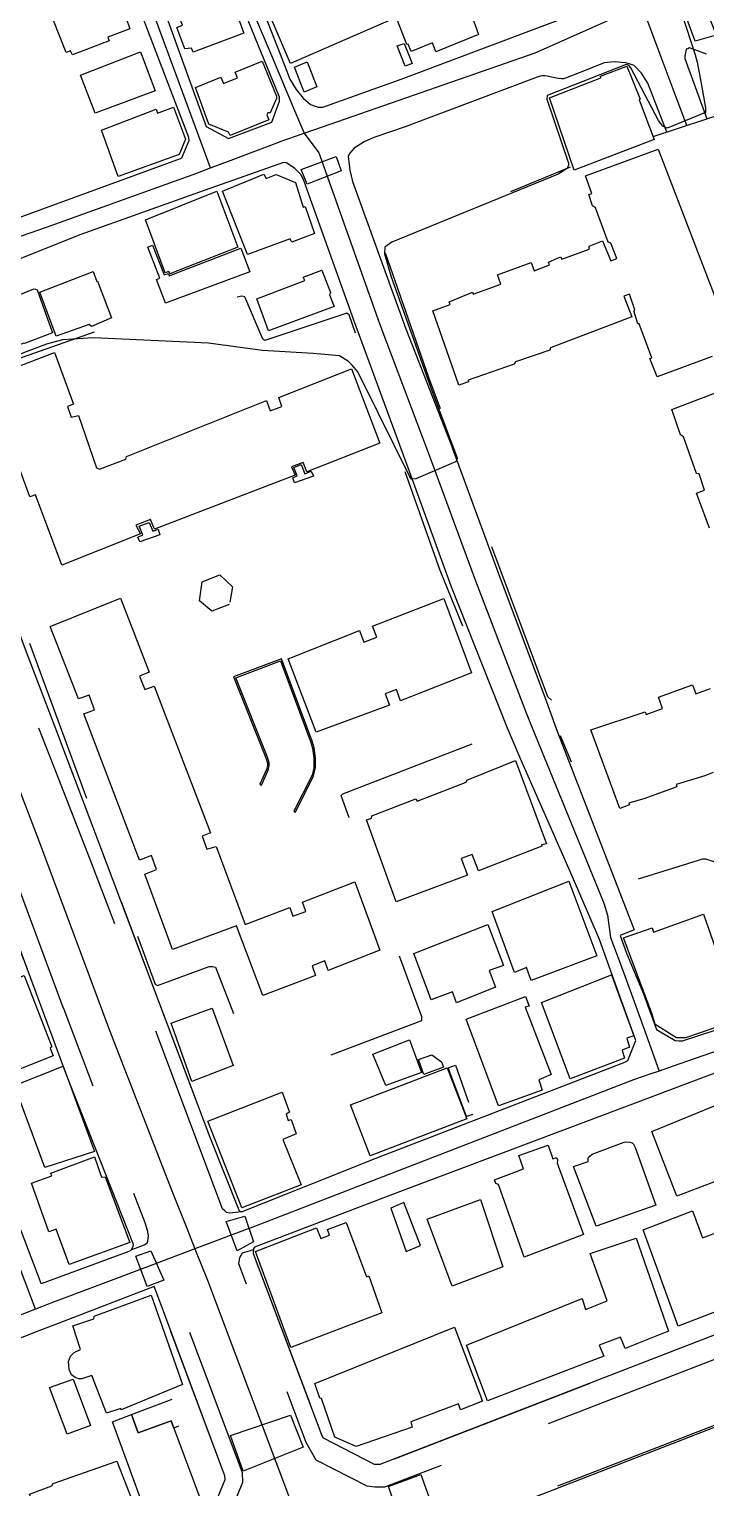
# Model space of a CAD drawing. Header units: millimetres. Extents: x 198785 to 203305, y 542885 to 545889.
# Drawn here: x 203051.1 to 203168.9, y 543479 to 543732.7 of the extents above; entities that cross this region are included whole.
import ezdxf

# ---------------------------------------------------------------- set-up
doc = ezdxf.new("R2010")
doc.units = ezdxf.units.MM
for name, pattern in [('FENCE_25K', [54.3, 28.7, -9.2, -16.4]), ('HIDDEN_BULD_25K', [28.8, 18.4, -10.4]), ('HIDDEN_EMD_25K', [50.97, 33.12, -5.36, 7.13, -5.36]), ('HIDDEN_IN_25K', [56.5, 36.5, -20])]:
    doc.linetypes.add(name, pattern=pattern)
for name, color, linetype in [('A0013114', 253, 'Continuous'), ('A0013117', 253, 'Continuous'), ('A0013118', 253, 'Continuous'), ('A0023214', 253, 'Continuous'), ('A0023217', 253, 'Continuous'), ('A0033324', 253, 'Continuous'), ('A0043325', 253, 'Continuous'), ('B0014111', 253, 'Continuous'), ('B0014112', 253, 'Continuous'), ('B0014113', 253, 'Continuous'), ('B0014115', 253, 'Continuous'), ('B0014116', 253, 'Continuous'), ('B0014118', 253, 'Continuous'), ('B0024120', 253, 'Continuous'), ('C0076117', 253, 'Continuous'), ('F0017111', 253, 'Continuous'), ('G0018117', 253, 'Continuous')]:
    doc.layers.add(name, color=color, linetype=linetype)

msp = doc.modelspace()

# ---------------------------------------------------------------- linework, layer by layer
at = {"layer": 'A0013114'}
for points in [[(203169.02, 543728.33), (203167.91, 543728.74)], [(203028.59, 543683.11), (203040.7, 543650.94), (203050.42, 543624.86), (203056.05, 543610.13), (203057.4, 543606.6), (203061.09, 543596.96), (203072.69, 543566.26), (203082.59, 543539.98), (203087.7, 543527.19), (203088.07, 543527.02)], [(203069.31, 543521.33), (203057.71, 543550.63), (203044.43, 543586.41), (203039.04, 543600.8)], [(203090.17, 543520.65), (203090.15, 543519.75), (203102.1, 543488.08), (203102.31, 543487.68), (203111.19, 543483.15), (203111.57, 543483.1), (203112.22, 543483.1), (203244.61, 543534.33), (203245.69, 543534.83), (203245.78, 543535.18), (203245.78, 543535.68), (203243.29, 543542.83), (203232.44, 543570.7), (203231.92, 543571.38), (203229.82, 543572.36)], [(202942.44, 543465.25), (202942.14, 543464.47), (202941.38, 543462.33), (202941.11, 543460.97), (202941.23, 543460.09), (202941.56, 543459.21), (202954.6, 543424.57), (202955.18, 543424.3), (202956.51, 543424.19), (202982.67, 543433.53), (202985.18, 543434.46), (202995.2, 543438.33), (203003.45, 543441.51), (203081.41, 543471.57), (203081.64, 543471.72), (203083.61, 543476.51), (203085.24, 543480.45), (203085.21, 543481.08), (203073.28, 543512.98), (203072.88, 543514.04)]]:
    msp.add_lwpolyline(points, dxfattribs=at)
at = {"layer": 'A0013117'}
for points in [[(203025.76, 543691.34), (203048.15, 543699.49), (203077.45, 543710.16), (203077.73, 543710.32), (203079, 543713.33), (203078.94, 543713.83), (203069.08, 543739.62), (203068.3, 543741.93), (203068.23, 543742.26), (203080.71, 543747.7), (203081.01, 543747.95), (203081.19, 543748.38), (203081.24, 543748.9), (203081.22, 543750.49), (203081.06, 543751.65), (203067.62, 543787.44), (203053.79, 543824.82), (203052.22, 543829.07), (203051.08, 543832.15), (203050.97, 543832.44), (203043.3, 543829.52), (203032.12, 543825.26)], [(203083.8, 543744.62), (203083.13, 543744.59), (203079.76, 543743.29), (203073.63, 543740.61), (203073.53, 543740.09), (203073.46, 543739.56), (203073.51, 543739.08), (203081.92, 543715.74), (203085.84, 543713.65), (203093.39, 543716.52), (203093.61, 543717.13), (203094.68, 543720.17), (203094.68, 543720.83), (203085.59, 543743.16), (203085.09, 543744.09), (203084.23, 543744.52), (203083.8, 543744.62)], [(203087.71, 543746.6), (203095.98, 543725.36), (203096.48, 543724), (203097.61, 543722.16), (203098.8, 543720.65), (203100.13, 543719.57), (203100.91, 543719.29), (203101.46, 543719.14), (203102.27, 543719.09), (203115.89, 543724), (203154.9, 543738.71)], [(203167.91, 543728.74), (203166.08, 543729.42), (203165.78, 543729.26), (203165.5, 543729.18), (203165.28, 543728.29), (203165.24, 543728.01), (203165.26, 543727.57), (203169.09, 543717.08)], [(203162.1, 543714.78), (203158.82, 543723.3), (203157.69, 543725.01), (203156.4, 543726.34), (203155.39, 543726.72), (203154.95, 543726.8), (203154.22, 543726.9), (203153.1, 543726.98), (203152.37, 543726.94), (203151.18, 543726.82), (203147.9, 543725.51), (203144.48, 543724.16), (203144.14, 543724.06), (203143.77, 543724.06), (203143.21, 543724.08), (203142.04, 543724.31), (203141.26, 543724.49), (203140.87, 543724.55), (203140.49, 543724.55), (203140.07, 543724.53), (203139.56, 543724.33), (203116.57, 543715.71), (203111.13, 543713.81), (203109.42, 543713.07), (203107.69, 543711.98), (203106.88, 543711.07), (203106.68, 543710.51), (203106.8, 543709.59), (203106.93, 543708.13), (203107.42, 543706.18), (203116.71, 543680.59), (203124.4, 543660.85), (203132.96, 543637.67), (203140.91, 543616.49), (203142.86, 543611.07), (203143.61, 543609.06), (203156.43, 543576.06), (203153.98, 543575.04), (203155.08, 543572.01), (203158.06, 543564.89), (203160.3, 543558.7), (203163.58, 543556.78), (203164.2, 543556.72), (203164.81, 543556.74), (203174.04, 543559.76)], [(203088.07, 543527.02), (203111.36, 543536.26), (203154.81, 543553.05), (203155.34, 543553.3), (203156.73, 543556.81), (203154.3, 543563.53), (203150.39, 543574.38), (203145.69, 543585.26), (203136.71, 543605.65), (203134.37, 543611.12), (203124.61, 543635.82), (203117.11, 543656.37), (203107.63, 543682.05), (203098.95, 543706.34), (203098.45, 543707.35), (203097.39, 543708.45), (203095.95, 543709.44), (203095.4, 543709.51), (203086.7, 543706.42), (203081.61, 543704.61), (203060.16, 543696.98), (203038.84, 543688.49)], [(203039.04, 543600.8), (203038.62, 543601.07), (203038.24, 543601.04), (203023.94, 543595.58), (203023.64, 543595.33), (203023.21, 543594.07), (203023.06, 543593.41), (203023.02, 543592.77), (203032.03, 543569.46), (203041.93, 543544.03), (203053.19, 543514.61), (203053.27, 543514.55), (203068.52, 543520.14), (203068.95, 543520.42), (203069.23, 543521.03), (203069.31, 543521.33)], [(203229.82, 543572.36), (203228.27, 543573.09), (203227.71, 543572.96), (203210.42, 543566.57), (203173.69, 543552.35), (203164.46, 543548.87), (203160.63, 543547.43), (203115.12, 543530.29), (203090.37, 543520.88), (203090.17, 543520.65)], [(203072.88, 543514.04), (203056.49, 543507.71), (203052.06, 543506), (203050.78, 543505.5), (203032.86, 543498.85), (203025.45, 543495.95), (203020.65, 543494.07), (203014.28, 543491.57), (203009.04, 543489.71), (203003.8, 543487.84), (202978.39, 543478.79), (202943.2, 543465.69), (202942.44, 543465.25)]]:
    msp.add_lwpolyline(points, dxfattribs=at)
at = {"layer": 'A0013118'}
msp.add_lwpolyline([(203095.04, 543623.2), (203086.72, 543620.06), (203092.35, 543605.98), (203092.6, 543605.02), (203092.62, 543604.64), (203092.46, 543603.91), (203091.31, 543601.4), (203091.55, 543601.21), (203092.74, 543603.81), (203092.93, 543604.62), (203092.89, 543605.07), (203092.64, 543606.08), (203087.12, 543619.89), (203094.87, 543622.81), (203100.08, 543608.77), (203100.45, 543607.61), (203100.7, 543605.9), (203100.7, 543604.23), (203100.37, 543602.93), (203097.23, 543596.7), (203097.47, 543596.51), (203100.65, 543602.82), (203101, 543604.2), (203101, 543605.92), (203100.74, 543607.67), (203100.37, 543608.87), (203095.04, 543623.2)], dxfattribs=at)
at = {"layer": 'A0023214'}
for points in [[(202994.16, 543745.93), (203010.11, 543702.68), (203013.96, 543692.42), (203015.1, 543689.49), (203016.72, 543685.33), (203018.92, 543679.68), (203039.87, 543625.87), (203044.73, 543612.83), (203046.83, 543607.31), (203047.23, 543606.26), (203048.2, 543603.69), (203048.72, 543602.32), (203052.76, 543591.68), (203065.2, 543558.45), (203075.95, 543530.66), (203078.56, 543524.14), (203080, 543520.56), (203081.32, 543517.27), (203082.18, 543515.13), (203096.43, 543477.22), (203101.68, 543463.25)], [(203101.68, 543463.25), (203117.01, 543468.87), (203119.48, 543469.78), (203247.79, 543519.56), (203249.21, 543520.11), (203254.12, 543522.02)]]:
    msp.add_lwpolyline(points, dxfattribs=at)
at = {"layer": 'A0023217'}
for points in [[(203082.72, 543708.58), (203081.5, 543711.87), (203071.27, 543739.59), (203070.97, 543741.27), (203070.93, 543741.44), (203082.69, 543746.48), (203085.12, 543747.52)], [(203085.12, 543747.52), (203085.89, 543745.68), (203093.3, 543728.1), (203097.33, 543718.52), (203098.99, 543714.58)], [(203098.99, 543714.58), (203103.53, 543716.15), (203139.2, 543728.55), (203155.27, 543735.67), (203157.79, 543736.79)], [(203165.59, 543715.93), (203164.11, 543719.9), (203161.14, 543727.82), (203157.79, 543736.79)], [(203082.72, 543708.58), (203086.29, 543709.92), (203089.65, 543711.19), (203094.58, 543713.05), (203094.83, 543713.13), (203098.99, 543714.58)], [(203098.99, 543714.58), (203101.54, 543711.16), (203101.71, 543710.68), (203112.17, 543681.32), (203120.76, 543658.61), (203128.79, 543636.74), (203137.64, 543613.81), (203138.56, 543611.48), (203150.29, 543582.82), (203151.16, 543580.7), (203151.78, 543578.57), (203152.33, 543574.73), (203154.01, 543570.22), (203156.18, 543564.21), (203158.51, 543557.76), (203160.77, 543551.48)], [(202976.67, 543668.88), (202978.27, 543670.74), (202978.62, 543671.15), (202978.91, 543671.4), (202979.57, 543671.9), (203005.43, 543681.39), (203005.88, 543681.59), (203007.17, 543682.04), (203016.72, 543685.33), (203026.65, 543688.75), (203054.15, 543698.23), (203078.69, 543707.06), (203079.69, 543707.43), (203082.72, 543708.58)], [(203295.37, 543603.05), (203276.73, 543595.43), (203273.31, 543594.13), (203270.3, 543593.01), (203265.75, 543591.38), (203238.71, 543580.87), (203233.58, 543578.87), (203227.09, 543576.35), (203224.6, 543575.38), (203173.87, 543556.05), (203163.02, 543552.27), (203160.77, 543551.48)], [(203052.24, 543510.08), (203050.89, 543513.61), (203039.6, 543543.13), (203029.7, 543568.56), (203020.71, 543591.8), (203019.33, 543595.36)], [(203160.77, 543551.48), (203159.18, 543550.93), (203156.34, 543549.94), (203089.63, 543524.18), (203089.08, 543523.98), (203080, 543520.56), (203071.29, 543517.28), (203054.89, 543511.11), (203054.64, 543511.01), (203052.24, 543510.08)], [(203052.24, 543510.08), (203050.32, 543509.33), (203036.1, 543503.77), (203027.96, 543500.57), (203024.24, 543499.15), (203021.71, 543498.17)]]:
    msp.add_lwpolyline(points, dxfattribs=at)
at = {"layer": 'A0033324', "linetype": 'HIDDEN_IN_25K', "flags": 128}
for points in [[(203088.07, 543527.02), (203086.01, 543526.79), (203085.51, 543526.91), (203085.21, 543527.17), (203084.8, 543527.54), (203072.32, 543560.75), (203061.75, 543588.28), (203055.37, 543604.64), (203046.99, 543626.14), (203026.43, 543681.39), (203026.25, 543682.17), (203026.35, 543682.65), (203026.63, 543682.93), (203026.96, 543683.23), (203027.11, 543683.3), (203028.59, 543684.21), (203028.47, 543683.94), (203028.59, 543683.11), (203040.7, 543650.94), (203050.42, 543624.86), (203056.05, 543610.13), (203057.4, 543606.6), (203061.09, 543596.96), (203072.69, 543566.26), (203082.59, 543539.98), (203087.7, 543527.19), (203088.07, 543527.02)], [(203071.15, 543521.2), (203068.95, 543520.42), (203069.23, 543521.03), (203069.31, 543521.33), (203057.71, 543550.63), (203044.43, 543586.41), (203039.04, 543600.8), (203038.62, 543601.07), (203040.62, 543602.18), (203040.82, 543602.29), (203041.39, 543602.29), (203041.67, 543602.22), (203041.99, 543602.1), (203042.52, 543601.41), (203043.56, 543598.95), (203056.84, 543563.08), (203057.15, 543562.27), (203071.25, 543525.13), (203071.66, 543523.81), (203071.88, 543522.84), (203071.75, 543521.86), (203071.63, 543521.48), (203071.15, 543521.2)], [(203175.51, 543503.3), (203112.97, 543479.1), (203111.3, 543479.1), (203109.98, 543479.27), (203101.07, 543483.82), (203099.35, 543486.88), (203093.39, 543502.67), (203087.62, 543517.94), (203087.83, 543519.05), (203088.27, 543519.86), (203089.06, 543520.12), (203089.81, 543520.36), (203090.17, 543520.46), (203090.15, 543519.75), (203102.1, 543488.08), (203102.31, 543487.68), (203111.19, 543483.15), (203111.57, 543483.1), (203112.22, 543483.1), (203161.87, 543502.31), (203211.52, 543521.52), (203244.61, 543534.33), (203245.44, 543534.72), (203246.51, 543531.77), (203246.39, 543531.14), (203245.88, 543530.53), (203175.51, 543503.3)], [(202984.03, 543429.77), (202958.92, 543420.81), (202957.25, 543420.76), (202956.35, 543421.02), (202955.66, 543421.78), (202954.6, 543424.57), (202955.18, 543424.3), (202956.51, 543424.19), (202982.67, 543433.53), (202985.18, 543434.46), (202995.2, 543438.33), (203003.45, 543441.51), (203042.43, 543456.54), (203081.41, 543471.57), (203081.64, 543471.72), (203083.61, 543476.51), (203085.24, 543480.45), (203085.21, 543481.08), (203073.28, 543512.98), (203072.88, 543514.04), (203074.92, 543514.24), (203075.92, 543514), (203076.22, 543513.69), (203076.47, 543513.03), (203082.76, 543496.2), (203088.19, 543481.68), (203088.26, 543479.92), (203086.39, 543475.36), (203084.87, 543469.07), (203083.27, 543467.99), (203022.05, 543444.39), (202986.6, 543430.72), (202984.03, 543429.77)]]:
    msp.add_lwpolyline(points, dxfattribs=at)
at = {"layer": 'A0043325'}
for points in [[(203170.67, 543731.64), (203167.07, 543730.57), (203162.91, 543741.77), (203166.27, 543742.97), (203170.67, 543731.64)], [(203105.45, 543708.06), (203099.54, 543705.73), (203098.49, 543708.25), (203104.59, 543710.56), (203105.45, 543708.06)], [(203090.21, 543521.77), (203087.32, 543520.24), (203085.44, 543525.35), (203088.66, 543526.24), (203090.21, 543521.77)], [(203074.55, 543515.1), (203071.65, 543514.04), (203069.72, 543519.32), (203072.33, 543520.24), (203074.55, 543515.1)], [(203098.83, 543486.05), (203088.4, 543481.92), (203086.2, 543488.09), (203096.64, 543491.67), (203098.83, 543486.05)], [(203126, 543462.73), (203120.11, 543460.57), (203113.69, 543479.26), (203119.29, 543481.35), (203126, 543462.73)]]:
    msp.add_lwpolyline(points, dxfattribs=at)
at = {"layer": 'B0014111'}
for points in [[(203061.76, 543749.63), (203062.27, 543748.36), (203063.03, 543748.63), (203065.54, 543742.18), (203066.01, 543742.25), (203066.48, 543742.22), (203066.86, 543742.05), (203067.25, 543741.47), (203067.5, 543740.59), (203067.57, 543739.78), (203067.54, 543739.21), (203069.14, 543735.07), (203068.02, 543734.58), (203068.66, 543732.75), (203064.82, 543731.28), (203065.04, 543730.64), (203058.69, 543728.19), (203058.32, 543728.92), (203057.58, 543728.6), (203055.4, 543734.2), (203056.03, 543734.39), (203051.53, 543746.6), (203060.7, 543750.19), (203061.76, 543749.63)], [(203122.66, 543750.33), (203129.34, 543731.76), (203121.93, 543728.74), (203121.34, 543730.3), (203117.63, 543728.77), (203117.11, 543730.05), (203116.87, 543730), (203113.48, 543738.72), (203113.79, 543738.91), (203113.23, 543740.24), (203113, 543740.14), (203112.03, 543742.88), (203112.37, 543743.05), (203111.09, 543746.09), (203122.66, 543750.33)], [(203113.68, 543734.1), (203096.65, 543726.69), (203091.08, 543739.74), (203108.37, 543747.03), (203113.68, 543734.1)], [(203091.69, 543727.1), (203094.16, 543721.04), (203094.18, 543720.63), (203093.08, 543718.1), (203092.68, 543718.14), (203092.51, 543717.78), (203092.86, 543716.93), (203086.11, 543714.17), (203085.83, 543714.78), (203082.4, 543716.17), (203080.08, 543722.53), (203084.5, 543724.34), (203084.97, 543723.22), (203087.38, 543724.22), (203086.99, 543725.21), (203091.69, 543727.1)], [(203159.9, 543713.49), (203146, 543708.13), (203141.68, 543720.73), (203150.65, 543724.2), (203150.56, 543724.52), (203155.18, 543726.24), (203157.46, 543720.48), (203157.31, 543720.39), (203159.9, 543713.49)], [(203076.24, 543719.11), (203078.37, 543713.54), (203077.25, 543710.9), (203066.61, 543707.04), (203063.71, 543715.09), (203073.22, 543718.74), (203073.5, 543718.06), (203076.24, 543719.11)], [(203091.99, 543707.44), (203092.36, 543706.72), (203094.11, 543707.4), (203097.51, 543706.02), (203098.84, 543701.71), (203099.17, 543701.82), (203100.81, 543697.13), (203096.86, 543695.62), (203096.54, 543696.23), (203089.13, 543693.48), (203084.76, 543704.53), (203091.99, 543707.44)], [(203087.46, 543694.74), (203075.65, 543690.11), (203075.45, 543690.54), (203074.79, 543690.28), (203071.37, 543699.52), (203083.83, 543704.51), (203087.46, 543694.74)], [(203072.61, 543695.09), (203074.64, 543689.97), (203075.4, 543690.2), (203075.53, 543689.78), (203087.95, 543694.59), (203089.56, 543690.49), (203074.85, 543685.02), (203073.33, 543689.14), (203073.86, 543689.39), (203071.77, 543694.75), (203072.61, 543695.09)], [(203046.58, 543689.97), (203048.03, 543685.89), (203051.95, 543687.51), (203052.25, 543687.48), (203052.52, 543687.32), (203055.19, 543679.86), (203050.35, 543678.02), (203050.22, 543678.06), (203039.64, 543674.1), (203039.7, 543673.75), (203034.6, 543671.8), (203034.09, 543671.74), (203033.67, 543671.89), (203033.46, 543672.17), (203029.52, 543682.46), (203029.49, 543682.93), (203029.71, 543683.24), (203038.86, 543686.83), (203038.77, 543687.16), (203046.1, 543690.11), (203046.42, 543690.06), (203046.58, 543689.97)], [(203062.28, 543690.52), (203062.92, 543688.79), (203063.06, 543688.87), (203065.49, 543682.46), (203061.99, 543680.97), (203061.58, 543681.34), (203055.87, 543679.27), (203052.99, 543686.93), (203062.28, 543690.52)], [(203104.2, 543684.44), (203092.82, 543680.24), (203090.77, 543685.76), (203099.1, 543688.98), (203098.85, 543689.55), (203102.08, 543690.75), (203103.61, 543686.9), (203103.43, 543686.47), (203104.2, 543684.44)], [(203132.31, 543566.09), (203125.49, 543563.37), (203124.79, 543565.25), (203121.08, 543563.85), (203118.07, 543571.95), (203130.96, 543576.95), (203133.68, 543569.84), (203131.19, 543568.99), (203132.31, 543566.09)], [(203055.3, 543554.12), (203046.13, 543550.46), (203045.54, 543551.67), (203044.34, 543551.23), (203041.06, 543559.89), (203042.24, 543560.27), (203040.74, 543564.31), (203050.25, 543568.11), (203055.11, 543555.7), (203054.8, 543555.46), (203055.3, 543554.12)], [(203140.4, 543548.19), (203132.81, 543545.44), (203127.2, 543560.53), (203137.5, 543564.46), (203138.13, 543562.78), (203137.46, 543562.57), (203142, 543550.87), (203139.81, 543549.98), (203140.4, 543548.19)], [(203086.66, 543552.46), (203079.44, 543549.65), (203075.85, 543559.82), (203082.97, 543562.41), (203086.66, 543552.46)], [(203119.4, 543551.24), (203113.24, 543548.95), (203110.93, 543554.43), (203117.32, 543556.93), (203119.4, 543551.24)], [(203062.49, 543537.51), (203053.89, 543534.72), (203048.59, 543548.96), (203057.05, 543552.31), (203062.49, 543537.51)], [(203127.28, 543543.16), (203110.5, 543536.77), (203107.08, 543545.63), (203123.87, 543552.03), (203127.28, 543543.16)], [(203188.21, 543539.01), (203163.87, 543529.75), (203159.5, 543540.97), (203183.39, 543550.77), (203188.21, 543539.01)], [(203095.88, 543544), (203096.23, 543542.91), (203096.71, 543543.04), (203097.62, 543540.59), (203095.3, 543539.61), (203098.49, 543531.71), (203088.17, 543527.71), (203082.25, 543542.76), (203095.18, 543547.81), (203096.42, 543544.35), (203095.88, 543544)], [(203160.22, 543528.19), (203149.83, 543524.49), (203145.89, 543534.89), (203148.42, 543535.77), (203148.44, 543536.32), (203148.7, 543536.67), (203149.1, 543537.02), (203154.66, 543539.1), (203155.1, 543539.16), (203155.67, 543539.14), (203156.1, 543538.99), (203156.34, 543538.75), (203156.63, 543538.22), (203160.22, 543528.19)], [(203062.51, 543536.56), (203063.74, 543533.02), (203064.39, 543533.08), (203068.69, 543521.65), (203058.1, 543517.82), (203055.83, 543523.99), (203054.57, 543523.54), (203051.54, 543532.01), (203055.08, 543533.28), (203054.89, 543533.72), (203062.51, 543536.56)], [(203141.44, 543538.58), (203142.26, 543536.23), (203142.92, 543536.46), (203143.08, 543536.03), (203143.02, 543535.46), (203147.63, 543523.06), (203137.29, 543519.14), (203132.79, 543531.75), (203132.35, 543531.96), (203132.14, 543532.57), (203137.15, 543534.48), (203136.38, 543536.8), (203141.44, 543538.58)], [(203133.57, 543517.45), (203124.76, 543514.05), (203120.42, 543525.75), (203129.68, 543529.13), (203133.57, 543517.45)], [(203166.55, 543527.16), (203168.3, 543522.47), (203174.18, 543524.7), (203174.46, 543524.8), (203177.99, 543515.11), (203178.42, 543515.27), (203179.14, 543512.9), (203164.06, 543507.14), (203157.99, 543523.89), (203166.55, 543527.16)], [(203106.29, 543525.12), (203109.83, 543515.68), (203110.26, 543515.85), (203112.54, 543509.44), (203096.67, 543503.43), (203090.51, 543520.08), (203101.17, 543524.23), (203101.92, 543522.37), (203103.41, 543522.96), (203103.07, 543523.94), (203106.29, 543525.12)], [(203156.76, 543522.44), (203162.42, 543506.23), (203154.85, 543503.22), (203154.06, 543505.18), (203150.34, 543503.83), (203151.12, 543501.9), (203130.89, 543494.12), (203127.23, 543503.84), (203147.4, 543511.95), (203147.97, 543510.01), (203151.72, 543511.52), (203148.78, 543519.76), (203156.76, 543522.44)], [(203072.35, 543512.52), (203077.82, 543496.97), (203067.18, 543492.56), (203067.11, 543492.83), (203064.59, 543491.97), (203062.07, 543498.54), (203060.32, 543497.98), (203059.77, 543497.97), (203059.12, 543498.18), (203058.5, 543498.66), (203058.09, 543499.56), (203058.02, 543500.34), (203058.01, 543500.98), (203058.33, 543501.9), (203058.95, 543502.55), (203060.09, 543503.09), (203058.75, 543507.17), (203062.42, 543508.41), (203062.44, 543508.88), (203072.35, 543512.52)], [(203130.03, 543494.08), (203126.23, 543492.58), (203125.83, 543493.63), (203117.55, 543490.5), (203117.77, 543489.58), (203108.05, 543486.21), (203104.33, 543487.8), (203101.99, 543494.55), (203101.71, 543494.62), (203100.83, 543497.17), (203125.18, 543506.95), (203130.03, 543494.08)], [(203061.81, 543489.83), (203057.74, 543488.33), (203054.7, 543496.45), (203058.79, 543497.91), (203061.81, 543489.83)], [(203076.32, 543489.4), (203081.71, 543474.94), (203072.94, 543471.63), (203071.43, 543475.8), (203070.91, 543476.04), (203065.63, 543490.46), (203068.96, 543491.77), (203070.11, 543488.59), (203075.84, 543490.68), (203076.32, 543489.4)], [(203066.42, 543483.66), (203070.65, 543472.78), (203071.07, 543472.8), (203071.68, 543471.26), (203055.78, 543464.93), (203054.51, 543468.14), (203054.83, 543468.3), (203051.22, 543477.91), (203055.07, 543479.35), (203055.32, 543479.77), (203066.42, 543483.66)]]:
    msp.add_lwpolyline(points, dxfattribs=at)
at = {"layer": 'B0014112'}
for points in [[(203083.23, 543744.29), (203083.65, 543743.19), (203083.87, 543743.27), (203084.42, 543741.72), (203085.44, 543742.1), (203088.22, 543734.89), (203087.5, 543734.66), (203088.52, 543731.99), (203079.7, 543728.68), (203079.38, 543729.35), (203078.22, 543729.23), (203076.82, 543732.94), (203077.83, 543733.35), (203077.07, 543735.24), (203076.26, 543734.93), (203074.74, 543738.77), (203075.62, 543739.16), (203075.49, 543739.54), (203077.52, 543740.38), (203077.27, 543740.95), (203079.52, 543741.88), (203079.16, 543742.85), (203083.23, 543744.29)], [(203073.05, 543721.95), (203062.64, 543718.05), (203060.08, 543724.69), (203070.49, 543728.71), (203073.05, 543721.95)]]:
    msp.add_lwpolyline(points, dxfattribs=at)
at = {"layer": 'B0014113'}
for points in [[(203149.93, 543571.51), (203138.5, 543567.21), (203137.72, 543569.47), (203135.6, 543568.65), (203131.74, 543579.22), (203145.03, 543584.52), (203149.93, 543571.51)], [(203168.47, 543578.77), (203174.86, 543560.5), (203165.36, 543557.26), (203163.77, 543557.28), (203160.06, 543559.6), (203159.58, 543561.37), (203154.58, 543574.64), (203159.54, 543576.37), (203159.78, 543575.62), (203168.47, 543578.77)], [(203154.77, 543553.74), (203145.28, 543550.13), (203140.32, 543563.43), (203152.49, 543568.23), (203156.37, 543557.61), (203155.17, 543557.18), (203155.63, 543555.65), (203154.32, 543555.11), (203154.77, 543553.74)]]:
    msp.add_lwpolyline(points, dxfattribs=at)
at = {"layer": 'B0014115'}
for points in [[(203170.03, 543675.75), (203160.44, 543672.2), (203159.17, 543675.41), (203159.48, 543675.53), (203157.29, 543681.45), (203157.07, 543681.45), (203156.36, 543683.68), (203156.55, 543683.86), (203155.6, 543686.6), (203154.62, 543686.22), (203156.01, 543682.64), (203141.84, 543677.28), (203141.74, 543676.88), (203135.78, 543674.83), (203135.54, 543674.39), (203127.52, 543671.65), (203127.58, 543671.32), (203125.91, 543670.78), (203121.39, 543683.71), (203124.39, 543684.82), (203124.25, 543685.26), (203128.28, 543686.93), (203128.41, 543686.59), (203133.22, 543688.35), (203132.64, 543689.93), (203138.52, 543692.11), (203139.03, 543690.63), (203141.67, 543691.71), (203141.53, 543692.18), (203143.61, 543693.09), (203143.82, 543692.68), (203148.57, 543694.41), (203148.58, 543694.95), (203150.93, 543695.84), (203152.36, 543692.4), (203153.41, 543692.77), (203152.38, 543695.49), (203151.9, 543695.64), (203149.72, 543701.58), (203149.19, 543701.93), (203148.51, 543703.91), (203149.05, 543704.09), (203147.97, 543707.15), (203160.59, 543711.83)], [(203160.59, 543711.83), (203173.85, 543677.42)], [(203043.7, 543671.93), (203055.54, 543676.42), (203058.84, 543667.49), (203057.8, 543667.07)], [(203057.8, 543667.07), (203058.47, 543665.18), (203059.71, 543665.5), (203062.86, 543656.39), (203063.39, 543656.16), (203067.98, 543657.92), (203068.07, 543658.36), (203092.44, 543668.11), (203093.09, 543666.29), (203095.1, 543667.05), (203094.59, 543668.61), (203107.21, 543673.6), (203112.18, 543660.66), (203099.45, 543655.67), (203098.82, 543657.29), (203096.78, 543656.57), (203097.41, 543655.09), (203072.93, 543645.74), (203072.26, 543647.41), (203069.7, 543646.42), (203070.51, 543644.91), (203056.81, 543639.44), (203052.22, 543651.71), (203051.28, 543651.35), (203047.89, 543660.55)], [(203169.52, 543645.88), (203167.25, 543652), (203168.66, 543652.5), (203167.72, 543655.32), (203167.29, 543655.41), (203165.01, 543661.78), (203164.48, 543662.13), (203163.01, 543666.56), (203176.05, 543671.53)], [(203070.34, 543620.18), (203071.25, 543617.86), (203072.9, 543618.44), (203082.7, 543592.9), (203081.25, 543592.31), (203082.09, 543590.06), (203083.71, 543590.56), (203088.75, 543576.98), (203096.48, 543579.93), (203097.04, 543578.4), (203099.29, 543579.21), (203098.7, 543580.86), (203107.79, 543584.38), (203112.16, 543572.52), (203103.18, 543569), (203102.62, 543570.66), (203100.4, 543569.79), (203101, 543568.08), (203091.81, 543564.6), (203087.24, 543576.73), (203076.1, 543572.62), (203071.3, 543585.75), (203073.29, 543586.54), (203072.43, 543588.97), (203070.35, 543588.18), (203060.66, 543613.63), (203062.51, 543614.29), (203061.57, 543616.85), (203059.72, 543616.19), (203054.77, 543628.81), (203067.05, 543633.72), (203072.02, 543620.87), (203070.34, 543620.18)], [(203123.3, 543633.69), (203128.14, 543620.73), (203115.76, 543615.88), (203115.04, 543617.83), (203113.12, 543617.09), (203113.87, 543615.11), (203101.07, 543610.4), (203096.22, 543623.17), (203108.64, 543628.13), (203109.39, 543626.1), (203111.62, 543626.94), (203110.88, 543628.87), (203123.3, 543633.69)], [(203170.18, 543603.43), (203168.72, 543602.84), (203163.75, 543601.31), (203163.87, 543600.92), (203158.3, 543598.89), (203155.52, 543598.1), (203155.64, 543597.77), (203153.92, 543597.13), (203148.89, 543610.82), (203158.35, 543613.98), (203158.52, 543613.48), (203161.37, 543614.52), (203160.66, 543616.49), (203166.59, 543618.66), (203167.14, 543617.08), (203169.74, 543618.04)], [(203135.8, 543605.5), (203141.2, 543591.03), (203140.29, 543590.81), (203140.36, 543590.58), (203129.34, 543586.28), (203128.21, 543589.16), (203126.34, 543588.46), (203127.4, 543585.55), (203115.03, 543580.94), (203109.85, 543595.16), (203110.69, 543595.46), (203110.77, 543595.85), (203118.45, 543598.8), (203118.64, 543598.45), (203127.22, 543601.75), (203127.28, 543602.05), (203135.8, 543605.5)]]:
    msp.add_lwpolyline(points, dxfattribs=at)
at = {"layer": 'B0014116', "linetype": 'HIDDEN_BULD_25K', "flags": 128}
for points in [[(203101.2, 543722.64), (203099.02, 543721.75), (203097.31, 543726.09), (203099.51, 543727), (203101.2, 543722.64)], [(203098.5, 543656.96), (203099.1, 543655.36), (203100.24, 543655.79), (203100.64, 543654.94), (203097.33, 543653.77), (203097.03, 543654.63), (203097.76, 543654.99), (203097.19, 543656.44), (203098.5, 543656.96)], [(203072.01, 543646.88), (203072.67, 543645.38), (203073.62, 543645.75), (203073.9, 543644.75), (203070.38, 543643.51), (203070.05, 543644.31), (203070.9, 543644.71), (203070.28, 543646.26), (203072.01, 543646.88)], [(203085.97, 543632.65), (203082.95, 543631.48), (203080.79, 543633.26), (203081.27, 543636.55), (203084.34, 543637.76), (203086.53, 543635.7), (203085.97, 543632.65)], [(203123.26, 543552.17), (203119.82, 543550.89), (203118.87, 543553.51), (203121.22, 543554.32), (203122.87, 543553.11), (203123.26, 543552.17)], [(203128.38, 543543.94), (203127.26, 543543.6), (203124.06, 543552.05), (203125.31, 543552.51), (203128.38, 543543.94)], [(203076.32, 543489.4), (203075.84, 543490.68), (203070.11, 543488.59), (203068.96, 543491.77), (203078.42, 543495.28), (203080.08, 543490.94), (203076.32, 543489.4)]]:
    msp.add_lwpolyline(points, dxfattribs=at)
at = {"layer": 'B0014118', "linetype": 'HIDDEN_BULD_25K', "flags": 128}
msp.add_lwpolyline([(203117.8, 543726.7), (203116.59, 543726.26), (203115.19, 543729.77), (203116.43, 543730.21), (203117.8, 543726.7)], dxfattribs=at)
at = {"layer": 'B0024120', "linetype": 'FENCE_25K', "flags": 128}
for points in [[(203159.71, 543714), (203173.49, 543718.53), (203173.82, 543718.48), (203173.94, 543718.33), (203186.78, 543684.85), (203187.38, 543682.99)], [(203142.02, 543615.96), (203141.39, 543616.59), (203120.7, 543672.11), (203112.72, 543695), (203112.8, 543695.2), (203145.32, 543708.76)], [(203051.18, 543625.88), (203057.15, 543609.64), (203065.95, 543585.82), (203073.09, 543566.57), (203073.48, 543566.35), (203082.46, 543569.65), (203082.8, 543569.67), (203083.08, 543569.65), (203083.55, 543569.55), (203087.48, 543559.48), (203091.42, 543549.92), (203092.02, 543549.86), (203119.45, 543560.3), (203119.45, 543560.9), (203105.43, 543599.39), (203105.71, 543599.71), (203132.88, 543610.21), (203133.9, 543610.79), (203122.68, 543638.55), (203106.82, 543683.02), (203106.42, 543683.28), (203092.14, 543678.55), (203091.82, 543678.77), (203088.68, 543686.14), (203088.17, 543686.24), (203065.26, 543680.99), (203034.47, 543670.17), (203034.29, 543670.05), (203034.21, 543669.71), (203046.57, 543637.03)], [(203192.95, 543667.51), (203200.17, 543647.87), (203209.84, 543622.95), (203216.31, 543606.32), (203217.67, 543602.97), (203217.84, 543601.86), (203217.84, 543601.23), (203217.54, 543600.68), (203175.7, 543583.74), (203175.15, 543583.79), (203170.34, 543587.86), (203168.91, 543588.32), (203168.3, 543588.32), (203155.19, 543584.29), (203154.64, 543584.39), (203153.78, 543584.69), (203143.63, 543609.81)]]:
    msp.add_lwpolyline(points, dxfattribs=at)
at = {"layer": 'C0076117'}
msp.add_lwpolyline([(203116.37, 543528.6), (203114.11, 543527.67), (203116.74, 543520.12), (203119.22, 543521.15), (203116.37, 543528.6)], dxfattribs=at)
at = {"layer": 'F0017111', "elevation": 20}
msp.add_lwpolyline([(203162.47, 543742.34), (203167.04, 543728.23), (203167.39, 543726.92), (203168.14, 543722.96), (203168.84, 543719.01), (203168.87, 543718.19), (203162.15, 543715.46), (203161.39, 543715.79), (203160.69, 543716.79), (203155.82, 543725.93), (203155.44, 543726.44), (203155.02, 543726.52), (203141.28, 543721.14), (203141.24, 543720.48), (203144.98, 543709.37), (203145, 543709.01), (203144.78, 543708.44), (203143.19, 543707.44), (203114.24, 543695.62), (203113.06, 543694.77), (203112.97, 543693.61), (203114.12, 543689.6), (203121.29, 543669.69), (203125.64, 543658.11), (203125.54, 543657.72), (203125.31, 543657.42), (203118.42, 543654.49), (203117.65, 543654.43), (203117.38, 543654.81), (203111.9, 543665.94), (203108.35, 543673.11), (203107.36, 543674.26), (203106.74, 543674.91), (203105.17, 543675.87), (203100.55, 543676.25), (203091.73, 543676.81), (203082.33, 543678.08), (203062.36, 543679.02), (203056.97, 543678.63), (203054.18, 543677.87), (203044.15, 543674.14)], dxfattribs=at)
at = {"layer": 'G0018117', "linetype": 'HIDDEN_EMD_25K', "flags": 128}
msp.add_lwpolyline([(202795.63, 543345.32), (202818.96, 543354.31), (202826.8, 543333.7), (202830.88, 543342.83), (202856.78, 543352.82), (202882.8, 543362.85), (202898.68, 543368.97), (202914.75, 543375.17), (202922.48, 543378.15), (202941.51, 543385.49), (202953.04, 543389.94), (202967.31, 543395.44), (202978.79, 543399.87), (202990.26, 543404.3), (203005.78, 543410.28), (203011.38, 543412.45), (203024.69, 543417.58), (203045.39, 543425.56), (203056.1, 543429.7), (203056.19, 543445.84), (203080.79, 543455.33), (203100.26, 543462.84), (203254.21, 543522.21), (203269.72, 543528.19), (203295.37, 543538.08)], dxfattribs=at)

doc.saveas('drawing.dxf')
